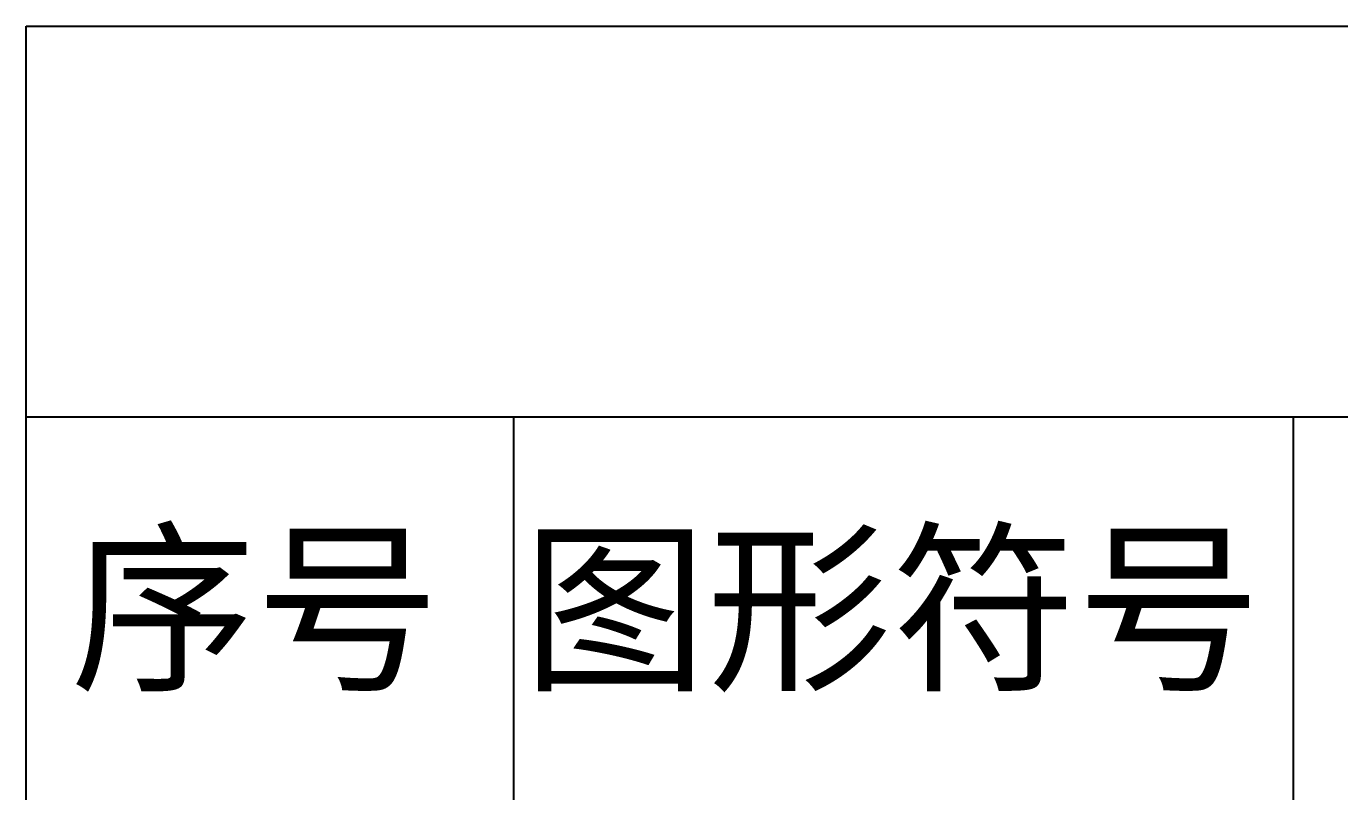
# Model space of a CAD drawing. Header units: millimetres. Extents: x -633009578 to 5705885, y -633235091 to 2571734.
# Drawn here: x 2618485 to 2620503, y 2119457 to 2120631 of the extents above; entities that cross this region are included whole.
import ezdxf

# ---------------------------------------------------------------- set-up
doc = ezdxf.new("R2010")
doc.units = ezdxf.units.MM
doc.header["$LTSCALE"] = 1000
doc.header["$MEASUREMENT"] = 0
doc.layers.add('000000000000电气', color=7, linetype='Continuous')
doc.styles.add('ELEC-DIM', font='simhei.ttf')

msp = doc.modelspace()

# ---------------------------------------------------------------- linework, layer by layer
at = {"layer": '000000000000电气'}
for p, q in [((2618485.5, 2120631.3, 1670.9), (2637411.8, 2120631.3, 1670.9)), ((2618485.5, 2119433.2, 1670.9), (2618485.5, 2120631.3, 1670.9)), ((2618485.5, 2120032.2, 1670.9), (2637411.8, 2120032.2, 1670.9)), ((2619234.3, 2119433.2, 1670.9), (2619234.3, 2120032.2, 1670.9)), ((2620431.6, 2119433.2, 1670.9), (2620431.6, 2120032.2, 1670.9))]:
    msp.add_line(p, q, dxfattribs=at)

# ---------------------------------------------------------------- texts
at = {"layer": '000000000000电气', "style": 'ELEC-DIM'}
for s, p in [('序号', (2618553.6, 2119633.5, 1670.9)), ('图形符号', (2619247.5, 2119633.5, 1670.9))]:
    msp.add_text(s, height=208, dxfattribs=at).set_placement(p)

doc.saveas('drawing.dxf')
